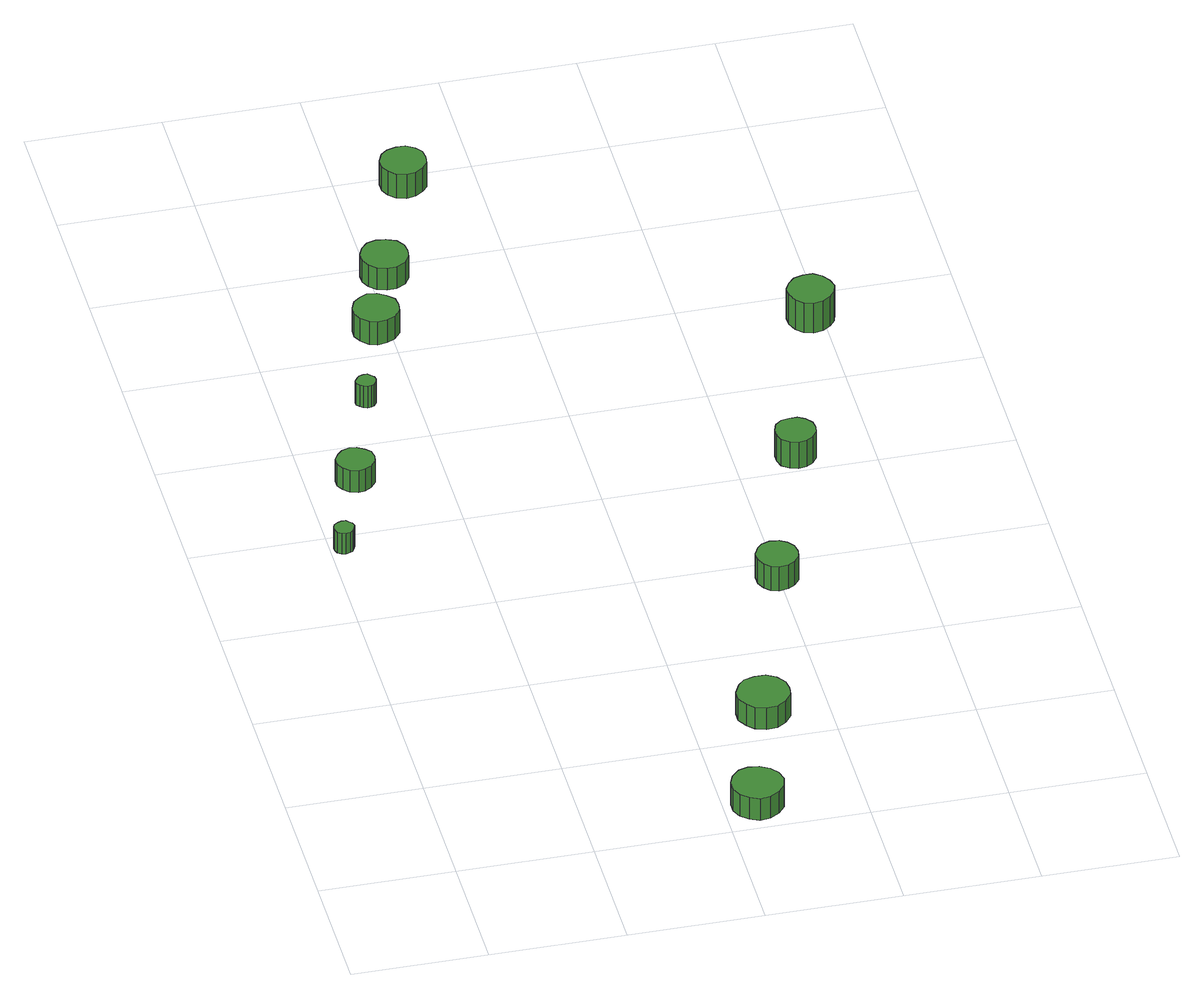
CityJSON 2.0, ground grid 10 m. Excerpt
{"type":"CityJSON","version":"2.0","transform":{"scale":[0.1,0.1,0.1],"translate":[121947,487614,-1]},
"CityObjects":{
"tree1":{"type":"SolitaryVegetationObject","attributes":{"function":"something"},"geometry":[{"type":"MultiSurface","lod":"1","boundaries":[[[0,1,2,3,4,5,6,7,8,9,10,11,12,13,14]],[[15,16,17,18,19,20,21,22,23,24,25,26,27,28,29]],[[0,29,28,1]],[[1,28,27,2]],[[2,27,26,3]],[[3,26,25,4]],[[4,25,24,5]],[[5,24,23,6]],[[6,23,22,7]],[[7,22,21,8]],[[8,21,20,9]],[[9,20,19,10]],[[10,19,18,11]],[[11,18,17,12]],[[12,17,16,13]],[[13,16,15,14]],[[14,15,29,0]]]}]},
"tree2":{"type":"SolitaryVegetationObject","attributes":{"function":"something"},"geometry":[{"type":"MultiSurface","lod":"1","boundaries":[[[30,31,32,33,34,35,36,37,38,39,40,41,42,43,44]],[[45,46,47,48,49,50,51,52,53,54,55,56,57,58,59]],[[30,59,58,31]],[[31,58,57,32]],[[32,57,56,33]],[[33,56,55,34]],[[34,55,54,35]],[[35,54,53,36]],[[36,53,52,37]],[[37,52,51,38]],[[38,51,50,39]],[[39,50,49,40]],[[40,49,48,41]],[[41,48,47,42]],[[42,47,46,43]],[[43,46,45,44]],[[44,45,59,30]]]}]},
"tree3":{"type":"SolitaryVegetationObject","attributes":{"function":"something"},"geometry":[{"type":"MultiSurface","lod":"1","boundaries":[[[60,61,62,63,64,65,66,67,68,69,70,71,72,73,74]],[[75,76,77,78,79,80,81,82,83,84,85,86,87,88,89]],[[60,89,88,61]],[[61,88,87,62]],[[62,87,86,63]],[[63,86,85,64]],[[64,85,84,65]],[[65,84,83,66]],[[66,83,82,67]],[[67,82,81,68]],[[68,81,80,69]],[[69,80,79,70]],[[70,79,78,71]],[[71,78,77,72]],[[72,77,76,73]],[[73,76,75,74]],[[74,75,89,60]]]}]},
"tree4":{"type":"SolitaryVegetationObject","attributes":{"function":"something"},"geometry":[{"type":"MultiSurface","lod":"1","boundaries":[[[90,91,92,93,94,95,96,97,98,99,100,101,102,103,104]],[[105,106,107,108,109,110,111,112,113,114,115,116,117,118,119]],[[90,119,118,91]],[[91,118,117,92]],[[92,117,116,93]],[[93,116,115,94]],[[94,115,114,95]],[[95,114,113,96]],[[96,113,112,97]],[[97,112,111,98]],[[98,111,110,99]],[[99,110,109,100]],[[100,109,108,101]],[[101,108,107,102]],[[102,107,106,103]],[[103,106,105,104]],[[104,105,119,90]]]}]},
"tree5":{"type":"SolitaryVegetationObject","attributes":{"function":"something"},"geometry":[{"type":"MultiSurface","lod":"1","boundaries":[[[120,121,122,123,124,125,126,127,128,129,130,131,132,133,134]],[[135,136,137,138,139,140,141,142,143,144,145,146,147,148,149]],[[120,149,148,121]],[[121,148,147,122]],[[122,147,146,123]],[[123,146,145,124]],[[124,145,144,125]],[[125,144,143,126]],[[126,143,142,127]],[[127,142,141,128]],[[128,141,140,129]],[[129,140,139,130]],[[130,139,138,131]],[[131,138,137,132]],[[132,137,136,133]],[[133,136,135,134]],[[134,135,149,120]]]}]},
"tree6":{"type":"SolitaryVegetationObject","attributes":{"function":"something"},"geometry":[{"type":"MultiSurface","lod":"1","boundaries":[[[150,151,152,153,154,155,156,157,158,159,160,161,162,163,164]],[[165,166,167,168,169,170,171,172,173,174,175,176,177,178,179]],[[150,179,178,151]],[[151,178,177,152]],[[152,177,176,153]],[[153,176,175,154]],[[154,175,174,155]],[[155,174,173,156]],[[156,173,172,157]],[[157,172,171,158]],[[158,171,170,159]],[[159,170,169,160]],[[160,169,168,161]],[[161,168,167,162]],[[162,167,166,163]],[[163,166,165,164]],[[164,165,179,150]]]}]},
"tree7":{"type":"SolitaryVegetationObject","attributes":{"function":"something"},"geometry":[{"type":"MultiSurface","lod":"1","boundaries":[[[180,181,182,183,184,185,186,187,188,189,190,191,192,193,194]],[[195,196,197,198,199,200,201,202,203,204,205,206,207,208,209]],[[180,209,208,181]],[[181,208,207,182]],[[182,207,206,183]],[[183,206,205,184]],[[184,205,204,185]],[[185,204,203,186]],[[186,203,202,187]],[[187,202,201,188]],[[188,201,200,189]],[[189,200,199,190]],[[190,199,198,191]],[[191,198,197,192]],[[192,197,196,193]],[[193,196,195,194]],[[194,195,209,180]]]}]},
"tree8":{"type":"SolitaryVegetationObject","attributes":{"function":"something"},"geometry":[{"type":"MultiSurface","lod":"1","boundaries":[[[210,211,212,213,214,215,216,217,218,219,220,221,222,223,224]],[[225,226,227,228,229,230,231,232,233,234,235,236,237,238,239]],[[210,239,238,211]],[[211,238,237,212]],[[212,237,236,213]],[[213,236,235,214]],[[214,235,234,215]],[[215,234,233,216]],[[216,233,232,217]],[[217,232,231,218]],[[218,231,230,219]],[[219,230,229,220]],[[220,229,228,221]],[[221,228,227,222]],[[222,227,226,223]],[[223,226,225,224]],[[224,225,239,210]]]}]},
"tree9":{"type":"SolitaryVegetationObject","attributes":{"function":"something"},"geometry":[{"type":"MultiSurface","lod":"1","boundaries":[[[240,241,242,243,244,245,246,247,248,249,250,251,252,253,254]],[[255,256,257,258,259,260,261,262,263,264,265,266,267,268,269]],[[240,269,268,241]],[[241,268,267,242]],[[242,267,266,243]],[[243,266,265,244]],[[244,265,264,245]],[[245,264,263,246]],[[246,263,262,247]],[[247,262,261,248]],[[248,261,260,249]],[[249,260,259,250]],[[250,259,258,251]],[[251,258,257,252]],[[252,257,256,253]],[[253,256,255,254]],[[254,255,269,240]]]}]},
"tree10":{"type":"SolitaryVegetationObject","attributes":{"function":"something"},"geometry":[{"type":"MultiSurface","lod":"1","boundaries":[[[270,271,272,273,274,275,276,277,278,279,280,281,282,283,284]],[[285,286,287,288,289,290,291,292,293,294,295,296,297,298,299]],[[270,299,298,271]],[[271,298,297,272]],[[272,297,296,273]],[[273,296,295,274]],[[274,295,294,275]],[[275,294,293,276]],[[276,293,292,277]],[[277,292,291,278]],[[278,291,290,279]],[[279,290,289,280]],[[280,289,288,281]],[[281,288,287,282]],[[282,287,286,283]],[[283,286,285,284]],[[284,285,299,270]]]}]},
"tree11":{"type":"SolitaryVegetationObject","attributes":{"function":"something"},"geometry":[{"type":"MultiSurface","lod":"1","boundaries":[[[300,301,302,303,304,305,306,307,308,309,310,311,312,313,314]],[[315,316,317,318,319,320,321,322,323,324,325,326,327,328,329]],[[300,329,328,301]],[[301,328,327,302]],[[302,327,326,303]],[[303,326,325,304]],[[304,325,324,305]],[[305,324,323,306]],[[306,323,322,307]],[[307,322,321,308]],[[308,321,320,309]],[[309,320,319,310]],[[310,319,318,311]],[[311,318,317,312]],[[312,317,316,313]],[[313,316,315,314]],[[314,315,329,300]]]}]}
},
"vertices":[
[18,387,25],[17,390,25],[15,392,25],[13,394,25],[10,394,25],[7,393,25],[4,391,25],[3,388,25],[3,385,25],[4,382,25],[7,380,25],[10,379,25],[13,380,25],[15,381,25],[17,384,25],[17,384,7],[15,381,7],[13,380,7],[10,379,7],[7,380,7],[4,382,7],[3,385,7],[3,388,7],[4,391,7],[7,393,7],[10,394,7],[13,394,7],[15,392,7],[17,390,7],[18,387,7],
[50,461,26],[49,467,26],[45,471,26],[40,474,26],[35,475,26],[29,473,26],[25,469,26],[22,464,26],[22,458,26],[25,453,26],[29,449,26],[35,447,26],[40,448,26],[45,451,26],[49,456,26],[49,456,7],[45,451,7],[40,448,7],[35,447,7],[29,449,7],[25,453,7],[22,458,7],[22,464,7],[25,469,7],[29,473,7],[35,475,7],[40,474,7],[45,471,7],[49,467,7],[50,461,7],
[72,549,26],[71,552,26],[69,554,26],[67,556,26],[64,556,26],[61,555,26],[59,553,26],[57,550,26],[57,547,26],[59,545,26],[61,543,26],[64,542,26],[67,542,26],[69,543,26],[71,546,26],[71,546,7],[69,543,7],[67,542,7],[64,542,7],[61,543,7],[59,545,7],[57,547,7],[57,550,7],[59,553,7],[61,555,7],[64,556,7],[67,556,7],[69,554,7],[71,552,7],[72,549,7],
[244,28,26],[242,36,26],[237,42,26],[230,46,26],[222,47,26],[215,45,26],[209,39,26],[206,32,26],[206,24,26],[209,17,26],[215,12,26],[222,9,26],[230,10,26],[237,14,26],[242,20,26],[242,20,7],[237,14,7],[230,10,7],[222,9,7],[215,12,7],[209,17,7],[206,24,7],[206,32,7],[209,39,7],[215,45,7],[222,47,7],[230,46,7],[237,42,7],[242,36,7],[244,28,7],
[107,629,27],[106,636,27],[101,641,27],[95,645,27],[88,646,27],[82,643,27],[77,639,27],[74,632,27],[74,625,27],[77,619,27],[82,614,27],[88,612,27],[95,613,27],[101,616,27],[106,622,27],[106,622,7],[101,616,7],[95,613,7],[88,612,7],[82,614,7],[77,619,7],[74,625,7],[74,632,7],[77,639,7],[82,643,7],[88,646,7],[95,645,7],[101,641,7],[106,636,7],[107,629,7],
[272,130,26],[271,138,26],[266,145,26],[259,149,26],[251,149,26],[243,147,26],[238,142,26],[234,134,26],[234,126,26],[238,119,26],[243,114,26],[251,111,26],[259,112,26],[266,116,26],[271,123,26],[271,123,7],[266,116,7],[259,112,7],[251,111,7],[243,114,7],[238,119,7],[234,126,7],[234,134,7],[238,142,7],[243,147,7],[251,149,7],[259,149,7],[266,145,7],[271,138,7],[272,130,7],
[128,690,26],[127,697,26],[123,703,26],[116,706,26],[109,707,26],[102,705,26],[97,700,26],[94,693,26],[94,686,26],[97,680,26],[102,675,26],[109,673,26],[116,673,26],[123,677,26],[127,683,26],[127,683,7],[123,677,7],[116,673,7],[109,673,7],[102,675,7],[97,680,7],[94,686,7],[94,693,7],[97,700,7],[102,705,7],[109,707,7],[116,706,7],[123,703,7],[127,697,7],[128,690,7],
[314,282,28],[313,289,28],[309,294,28],[304,297,28],[297,298,28],[291,296,28],[287,292,28],[284,286,28],[284,279,28],[287,273,28],[291,269,28],[297,267,28],[304,268,28],[309,271,28],[313,276,28],[313,276,7],[309,271,7],[304,268,7],[297,267,7],[291,269,7],[287,273,7],[284,279,7],[284,286,7],[287,292,7],[291,296,7],[297,298,7],[304,297,7],[309,294,7],[313,289,7],[314,282,7],
[165,791,28],[164,798,28],[160,803,28],[154,807,28],[147,807,28],[140,805,28],[135,801,28],[132,794,28],[132,787,28],[135,781,28],[140,776,28],[147,774,28],[154,775,28],[160,779,28],[164,784,28],[164,784,7],[160,779,7],[154,775,7],[147,774,7],[140,776,7],[135,781,7],[132,787,7],[132,794,7],[135,801,7],[140,805,7],[147,807,7],[154,807,7],[160,803,7],[164,798,7],[165,791,7],
[359,418,30],[358,424,30],[354,429,30],[349,432,30],[343,432,30],[337,431,30],[332,427,30],[330,421,30],[330,415,30],[332,409,30],[337,405,30],[343,403,30],[349,404,30],[354,407,30],[358,412,30],[358,412,7],[354,407,7],[349,404,7],[343,403,7],[337,405,7],[332,409,7],[330,415,7],[330,421,7],[332,427,7],[337,431,7],[343,432,7],[349,432,7],[354,429,7],[358,424,7],[359,418,7],
[409,572,33],[407,579,33],[403,585,33],[397,589,33],[390,589,33],[383,587,33],[378,582,33],[375,576,33],[375,569,33],[378,562,33],[383,557,33],[390,555,33],[397,556,33],[403,560,33],[407,565,33],[407,565,7],[403,560,7],[397,556,7],[390,555,7],[383,557,7],[378,562,7],[375,569,7],[375,576,7],[378,582,7],[383,587,7],[390,589,7],[397,589,7],[403,585,7],[407,579,7],[409,572,7]
]}
